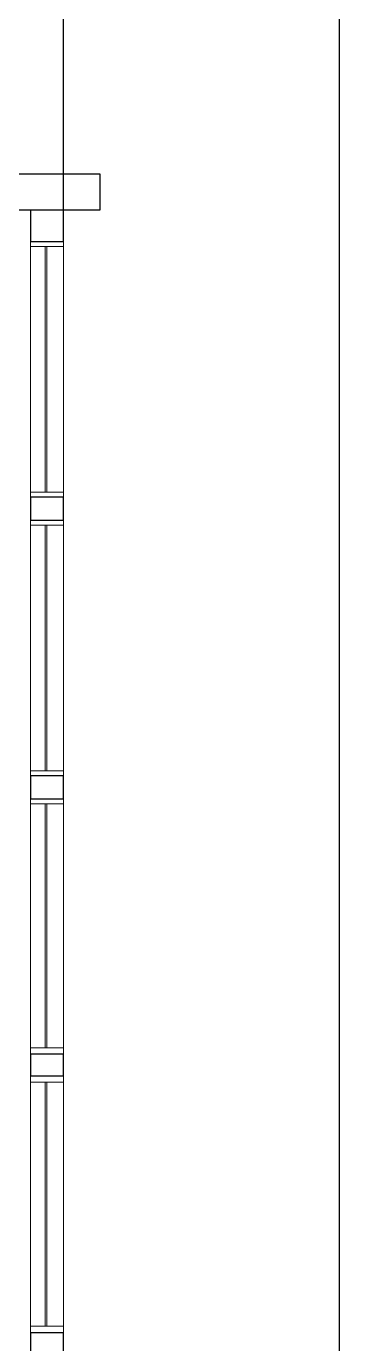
# Model space of a CAD drawing. Header units: millimetres. Extents: x -59 to 47, y 152 to 919.
# Drawn here: x 7.11 to 9.96, y 480.4 to 492.39 of the extents above; entities that cross this region are included whole.
import ezdxf

# ---------------------------------------------------------------- set-up
doc = ezdxf.new("R2010")
doc.units = ezdxf.units.MM
for name, color, linetype in [('PDF_014405$BL', 7, 'Continuous'), ('PDF_014405$WA-COL', 7, 'Continuous'), ('PDF_014405$WN', 7, 'Continuous')]:
    doc.layers.add(name, color=color, linetype=linetype)

msp = doc.modelspace()

# ---------------------------------------------------------------- linework, layer by layer
for p, q in [((7.447, 490.713), (7.447, 822.726)), ((9.959, 470.773), (9.959, 662.318)), ((-8.047, 491.044), (7.777, 491.044)), ((7.777, 491.044), (7.777, 490.714)), ((7.777, 490.714), (-7.717, 490.699))]:
    msp.add_line(p, q)
at = {"layer": 'PDF_014405$BL', "lineweight": 9}
for points in [[(7.147, 490.429), (7.147, 488.104)], [(7.447, 488.104), (7.447, 490.429)], [(7.147, 487.894), (7.147, 485.569)], [(7.447, 485.569), (7.447, 487.894)], [(7.147, 485.359), (7.147, 483.035)], [(7.447, 483.035), (7.447, 485.359)], [(7.147, 482.84), (7.147, 480.5)], [(7.447, 480.5), (7.447, 482.84)]]:
    msp.add_lwpolyline(points, dxfattribs=at)
at = {"layer": 'PDF_014405$WA-COL', "lineweight": 25}
for points in [[(7.147, 490.429), (7.447, 490.429), (7.447, 490.713), (7.147, 490.713)], [(7.147, 487.894), (7.447, 487.894), (7.447, 488.104), (7.147, 488.104)], [(7.147, 485.359), (7.447, 485.359), (7.447, 485.569), (7.147, 485.569)], [(7.147, 482.84), (7.447, 482.84), (7.447, 483.035), (7.147, 483.035)], [(7.147, 480.305), (7.447, 480.305), (7.447, 480.5), (7.147, 480.5)]]:
    msp.add_lwpolyline(points, close=True, dxfattribs=at)
at = {"layer": 'PDF_014405$WN', "lineweight": 0}
for points in [[(7.447, 490.429), (7.147, 490.429)], [(7.447, 490.384), (7.147, 490.384)], [(7.282, 488.149), (7.282, 490.384)], [(7.297, 488.149), (7.297, 490.384)], [(7.147, 488.149), (7.447, 488.149)], [(7.147, 488.104), (7.447, 488.104)], [(7.447, 487.894), (7.147, 487.894)], [(7.447, 487.849), (7.147, 487.849)], [(7.282, 485.614), (7.282, 487.849)], [(7.297, 485.614), (7.297, 487.849)], [(7.147, 485.614), (7.447, 485.614)], [(7.147, 485.569), (7.447, 485.569)], [(7.447, 485.359), (7.147, 485.359)], [(7.447, 485.314), (7.147, 485.314)], [(7.282, 483.095), (7.282, 485.314)], [(7.297, 483.095), (7.297, 485.314)], [(7.147, 483.095), (7.447, 483.095)], [(7.147, 483.035), (7.447, 483.035)], [(7.447, 482.84), (7.147, 482.84)], [(7.447, 482.78), (7.147, 482.78)], [(7.282, 480.56), (7.282, 482.78)], [(7.297, 480.56), (7.297, 482.78)], [(7.147, 480.56), (7.447, 480.56)], [(7.147, 480.5), (7.447, 480.5)]]:
    msp.add_lwpolyline(points, dxfattribs=at)

doc.saveas('drawing.dxf')
